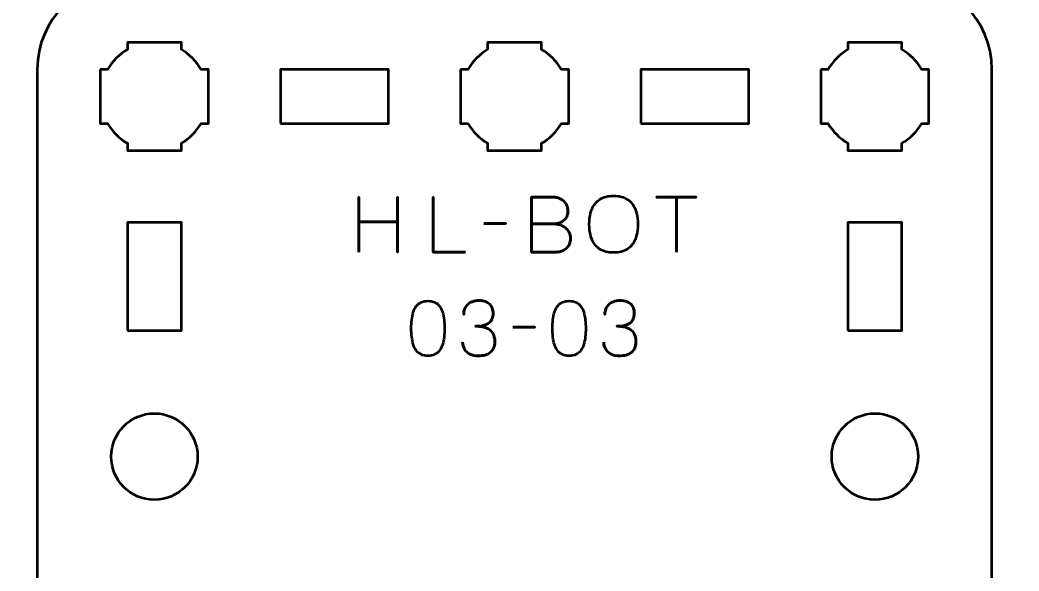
# Model space of a CAD drawing. Header units: centimetres. Extents: x -21 to 0, y -29.7 to 0.
# Drawn here: x -16.95 to -11.4, y -26.29 to -23.23 of the extents above; entities that cross this region are included whole.
import ezdxf

# ---------------------------------------------------------------- set-up
doc = ezdxf.new("R2010")
doc.units = ezdxf.units.CM
doc.header["$MEASUREMENT"] = 0
doc.layers.add('Layer 1', color=7, linetype='Continuous')

msp = doc.modelspace()

# ---------------------------------------------------------------- linework, layer by layer
at = {"layer": 'Layer 1', "lineweight": 53}
for points in [[(-16.35, -24.95), (-16.05, -24.95), (-16.05, -24.35), (-16.35, -24.35), (-16.35, -24.95)], [(-12.35, -24.95), (-12.05, -24.95), (-12.05, -24.35), (-12.35, -24.35), (-12.35, -24.95)]]:
    msp.add_lwpolyline(points, close=True, dxfattribs=at)
for centre in [(-16.2, -25.65), (-12.2, -25.65)]:
    msp.add_ellipse(centre, major_axis=(0, 0.24), ratio=1, dxfattribs=at)
at = {"layer": 'Layer 1', "color": 1, "lineweight": 53}
msp.add_open_spline([(-21.00003, -29.19995), (-21.00003, -29.19995), (-21.00003, -2.89992), (-21.00003, -2.89992), (-21.00003, -2.89992), (-21.00003, -2.81709), (-20.93286, -2.74992), (-20.85003, -2.74992), (-20.85003, -2.74992), (-20.7672, -2.74992), (-20.70003, -2.68275), (-20.70003, -2.59992), (-20.70003, -2.59992), (-20.70003, -2.51709), (-20.7672, -2.44992), (-20.85003, -2.44992), (-20.85003, -2.44992), (-20.93286, -2.44992), (-21.00003, -2.38275), (-21.00003, -2.29992), (-21.00003, -2.29992), (-21.00003, -2.21709), (-20.93286, -2.14992), (-20.85003, -2.14992), (-20.85003, -2.14992), (-20.7672, -2.14992), (-20.70003, -2.08275), (-20.70003, -1.99992), (-20.70003, -1.99992), (-20.70003, -1.91709), (-20.7672, -1.84992), (-20.85003, -1.84992), (-20.85003, -1.84992), (-20.93286, -1.84992), (-21.00003, -1.78275), (-21.00003, -1.69992), (-21.00003, -1.69992), (-21.00003, -1.61709), (-20.93286, -1.54992), (-20.85003, -1.54992), (-20.85003, -1.54992), (-20.7672, -1.54992), (-20.70003, -1.48275), (-20.70003, -1.39992), (-20.70003, -1.39992), (-20.70003, -1.31709), (-20.7672, -1.24992), (-20.85003, -1.24992), (-20.85003, -1.24992), (-20.93286, -1.24992), (-21.00003, -1.18275), (-21.00003, -1.09992), (-21.00003, -1.09992), (-21.00003, -1.09992), (-21.00003, -0.49992), (-21.00003, -0.49992), (-21.00003, -0.49992), (-21.00003, -0.22295), (-20.77694, 0.00004), (-20.49994, 0.00004), (-20.49994, 0.00004), (-20.49994, 0.00004), (-0.50008, 0.00004), (-0.50008, 0.00004), (-0.50008, 0.00004), (-0.22294, 0.00004), (0.00002, -0.22295), (0.00002, -0.49992), (0.00002, -0.49992), (0.00002, -0.49992), (0.00002, -29.19995), (0.00002, -29.19995), (0.00002, -29.19995), (0.00002, -29.47695), (-0.22294, -29.70004), (-0.50008, -29.70004), (-0.50008, -29.70004), (-0.50008, -29.70004), (-20.49994, -29.70004), (-20.49994, -29.70004), (-20.49994, -29.70004), (-20.77694, -29.70004), (-21.00003, -29.47695), (-21.00003, -29.19995)], degree=3, knots=[0, 0, 0, 0, 0.047619, 0.047619, 0.047619, 0.047619, 0.0952381, 0.0952381, 0.0952381, 0.0952381, 0.1428571, 0.1428571, 0.1428571, 0.1428571, 0.1904762, 0.1904762, 0.1904762, 0.1904762, 0.2380952, 0.2380952, 0.2380952, 0.2380952, 0.2857143, 0.2857143, 0.2857143, 0.2857143, 0.3333333, 0.3333333, 0.3333333, 0.3333333, 0.3809524, 0.3809524, 0.3809524, 0.3809524, 0.4285714, 0.4285714, 0.4285714, 0.4285714, 0.4761905, 0.4761905, 0.4761905, 0.4761905, 0.5238095, 0.5238095, 0.5238095, 0.5238095, 0.5714286, 0.5714286, 0.5714286, 0.5714286, 0.6190476, 0.6190476, 0.6190476, 0.6190476, 0.6666667, 0.6666667, 0.6666667, 0.6666667, 0.7142857, 0.7142857, 0.7142857, 0.7142857, 0.7619048, 0.7619048, 0.7619048, 0.7619048, 0.8095238, 0.8095238, 0.8095238, 0.8095238, 0.8571429, 0.8571429, 0.8571429, 0.8571429, 0.9047619, 0.9047619, 0.9047619, 0.9047619, 0.952381, 0.952381, 0.952381, 0.952381, 1, 1, 1, 1], dxfattribs=at)
at = {"layer": 'Layer 1', "color": 3, "lineweight": 53}
msp.add_open_spline([(-16.85, -27.8), (-16.85, -27.8), (-16.85, -23.5), (-16.85, -23.5), (-16.85, -23.5), (-16.85, -23.22391), (-16.62609, -23), (-16.35, -23), (-16.35, -23), (-16.35, -23), (-12.05, -23), (-12.05, -23), (-12.05, -23), (-11.77391, -23), (-11.55, -23.22391), (-11.55, -23.5), (-11.55, -23.5), (-11.55, -23.5), (-11.55, -27.8), (-11.55, -27.8), (-11.55, -27.8), (-11.55, -28.07609), (-11.77391, -28.3), (-12.05, -28.3), (-12.05, -28.3), (-12.05, -28.3), (-16.35, -28.3), (-16.35, -28.3), (-16.35, -28.3), (-16.62609, -28.3), (-16.85, -28.07609), (-16.85, -27.8)], degree=3, knots=[0, 0, 0, 0, 0.125, 0.125, 0.125, 0.125, 0.25, 0.25, 0.25, 0.25, 0.375, 0.375, 0.375, 0.375, 0.5, 0.5, 0.5, 0.5, 0.625, 0.625, 0.625, 0.625, 0.75, 0.75, 0.75, 0.75, 0.875, 0.875, 0.875, 0.875, 1, 1, 1, 1], dxfattribs=at)
at = {"layer": 'Layer 1', "lineweight": 53}
for points, knots in [([(-16.5, -23.5), (-16.5, -23.5), (-16.45985, -23.5), (-16.45985, -23.5), (-16.45985, -23.5), (-16.4335, -23.45447), (-16.39553, -23.4165), (-16.35, -23.39015), (-16.35, -23.39015), (-16.35, -23.39015), (-16.35, -23.35), (-16.35, -23.35), (-16.35, -23.35), (-16.35, -23.35), (-16.2, -23.35), (-16.2, -23.35), (-16.2, -23.35), (-16.2, -23.35), (-16.05, -23.35), (-16.05, -23.35), (-16.05, -23.35), (-16.05, -23.35), (-16.05, -23.39015), (-16.05, -23.39015), (-16.05, -23.39015), (-16.00447, -23.4165), (-15.9665, -23.45447), (-15.94015, -23.5), (-15.94015, -23.5), (-15.94015, -23.5), (-15.9, -23.5), (-15.9, -23.5), (-15.9, -23.5), (-15.9, -23.5), (-15.9, -23.65), (-15.9, -23.65), (-15.9, -23.65), (-15.9, -23.65), (-15.9, -23.8), (-15.9, -23.8), (-15.9, -23.8), (-15.9, -23.8), (-15.94015, -23.8), (-15.94015, -23.8), (-15.94015, -23.8), (-15.9665, -23.84553), (-16.00447, -23.8835), (-16.05, -23.90985), (-16.05, -23.90985), (-16.05, -23.90985), (-16.05, -23.95), (-16.05, -23.95), (-16.05, -23.95), (-16.05, -23.95), (-16.2, -23.95), (-16.2, -23.95), (-16.2, -23.95), (-16.2, -23.95), (-16.35, -23.95), (-16.35, -23.95), (-16.35, -23.95), (-16.35, -23.95), (-16.35, -23.90985), (-16.35, -23.90985), (-16.35, -23.90985), (-16.39553, -23.8835), (-16.4335, -23.84553), (-16.45985, -23.8), (-16.45985, -23.8), (-16.45985, -23.8), (-16.5, -23.8), (-16.5, -23.8), (-16.5, -23.8), (-16.5, -23.8), (-16.5, -23.65), (-16.5, -23.65), (-16.5, -23.65), (-16.5, -23.65), (-16.5, -23.5), (-16.5, -23.5)], [0, 0, 0, 0, 0.05, 0.05, 0.05, 0.05, 0.1, 0.1, 0.1, 0.1, 0.15, 0.15, 0.15, 0.15, 0.2, 0.2, 0.2, 0.2, 0.25, 0.25, 0.25, 0.25, 0.3, 0.3, 0.3, 0.3, 0.35, 0.35, 0.35, 0.35, 0.4, 0.4, 0.4, 0.4, 0.45, 0.45, 0.45, 0.45, 0.5, 0.5, 0.5, 0.5, 0.55, 0.55, 0.55, 0.55, 0.6, 0.6, 0.6, 0.6, 0.65, 0.65, 0.65, 0.65, 0.7, 0.7, 0.7, 0.7, 0.75, 0.75, 0.75, 0.75, 0.8, 0.8, 0.8, 0.8, 0.85, 0.85, 0.85, 0.85, 0.9, 0.9, 0.9, 0.9, 0.95, 0.95, 0.95, 0.95, 1, 1, 1, 1]), ([(-14.5, -23.5), (-14.5, -23.5), (-14.45985, -23.5), (-14.45985, -23.5), (-14.45985, -23.5), (-14.4335, -23.45447), (-14.39553, -23.4165), (-14.35, -23.39015), (-14.35, -23.39015), (-14.35, -23.39015), (-14.35, -23.35), (-14.35, -23.35), (-14.35, -23.35), (-14.35, -23.35), (-14.2, -23.35), (-14.2, -23.35), (-14.2, -23.35), (-14.2, -23.35), (-14.05, -23.35), (-14.05, -23.35), (-14.05, -23.35), (-14.05, -23.35), (-14.05, -23.39015), (-14.05, -23.39015), (-14.05, -23.39015), (-14.00447, -23.4165), (-13.9665, -23.45447), (-13.94015, -23.5), (-13.94015, -23.5), (-13.94015, -23.5), (-13.9, -23.5), (-13.9, -23.5), (-13.9, -23.5), (-13.9, -23.5), (-13.9, -23.65), (-13.9, -23.65), (-13.9, -23.65), (-13.9, -23.65), (-13.9, -23.8), (-13.9, -23.8), (-13.9, -23.8), (-13.9, -23.8), (-13.94015, -23.8), (-13.94015, -23.8), (-13.94015, -23.8), (-13.9665, -23.84553), (-14.00447, -23.8835), (-14.05, -23.90985), (-14.05, -23.90985), (-14.05, -23.90985), (-14.05, -23.95), (-14.05, -23.95), (-14.05, -23.95), (-14.05, -23.95), (-14.2, -23.95), (-14.2, -23.95), (-14.2, -23.95), (-14.2, -23.95), (-14.35, -23.95), (-14.35, -23.95), (-14.35, -23.95), (-14.35, -23.95), (-14.35, -23.90985), (-14.35, -23.90985), (-14.35, -23.90985), (-14.39553, -23.8835), (-14.4335, -23.84553), (-14.45985, -23.8), (-14.45985, -23.8), (-14.45985, -23.8), (-14.5, -23.8), (-14.5, -23.8), (-14.5, -23.8), (-14.5, -23.8), (-14.5, -23.65), (-14.5, -23.65), (-14.5, -23.65), (-14.5, -23.65), (-14.5, -23.5), (-14.5, -23.5)], [0, 0, 0, 0, 0.05, 0.05, 0.05, 0.05, 0.1, 0.1, 0.1, 0.1, 0.15, 0.15, 0.15, 0.15, 0.2, 0.2, 0.2, 0.2, 0.25, 0.25, 0.25, 0.25, 0.3, 0.3, 0.3, 0.3, 0.35, 0.35, 0.35, 0.35, 0.4, 0.4, 0.4, 0.4, 0.45, 0.45, 0.45, 0.45, 0.5, 0.5, 0.5, 0.5, 0.55, 0.55, 0.55, 0.55, 0.6, 0.6, 0.6, 0.6, 0.65, 0.65, 0.65, 0.65, 0.7, 0.7, 0.7, 0.7, 0.75, 0.75, 0.75, 0.75, 0.8, 0.8, 0.8, 0.8, 0.85, 0.85, 0.85, 0.85, 0.9, 0.9, 0.9, 0.9, 0.95, 0.95, 0.95, 0.95, 1, 1, 1, 1]), ([(-12.5, -23.5), (-12.5, -23.5), (-12.45985, -23.5), (-12.45985, -23.5), (-12.45985, -23.5), (-12.4335, -23.45447), (-12.39553, -23.4165), (-12.35, -23.39015), (-12.35, -23.39015), (-12.35, -23.39015), (-12.35, -23.35), (-12.35, -23.35), (-12.35, -23.35), (-12.35, -23.35), (-12.2, -23.35), (-12.2, -23.35), (-12.2, -23.35), (-12.2, -23.35), (-12.05, -23.35), (-12.05, -23.35), (-12.05, -23.35), (-12.05, -23.35), (-12.05, -23.39015), (-12.05, -23.39015), (-12.05, -23.39015), (-12.00447, -23.4165), (-11.9665, -23.45447), (-11.94015, -23.5), (-11.94015, -23.5), (-11.94015, -23.5), (-11.9, -23.5), (-11.9, -23.5), (-11.9, -23.5), (-11.9, -23.5), (-11.9, -23.65), (-11.9, -23.65), (-11.9, -23.65), (-11.9, -23.65), (-11.9, -23.8), (-11.9, -23.8), (-11.9, -23.8), (-11.9, -23.8), (-11.94015, -23.8), (-11.94015, -23.8), (-11.94015, -23.8), (-11.9665, -23.84553), (-12.00447, -23.8835), (-12.05, -23.90985), (-12.05, -23.90985), (-12.05, -23.90985), (-12.05, -23.95), (-12.05, -23.95), (-12.05, -23.95), (-12.05, -23.95), (-12.2, -23.95), (-12.2, -23.95), (-12.2, -23.95), (-12.2, -23.95), (-12.35, -23.95), (-12.35, -23.95), (-12.35, -23.95), (-12.35, -23.95), (-12.35, -23.90985), (-12.35, -23.90985), (-12.35, -23.90985), (-12.39553, -23.8835), (-12.4335, -23.84553), (-12.45985, -23.8), (-12.45985, -23.8), (-12.45985, -23.8), (-12.5, -23.8), (-12.5, -23.8), (-12.5, -23.8), (-12.5, -23.8), (-12.5, -23.65), (-12.5, -23.65), (-12.5, -23.65), (-12.5, -23.65), (-12.5, -23.5), (-12.5, -23.5)], [0, 0, 0, 0, 0.05, 0.05, 0.05, 0.05, 0.1, 0.1, 0.1, 0.1, 0.15, 0.15, 0.15, 0.15, 0.2, 0.2, 0.2, 0.2, 0.25, 0.25, 0.25, 0.25, 0.3, 0.3, 0.3, 0.3, 0.35, 0.35, 0.35, 0.35, 0.4, 0.4, 0.4, 0.4, 0.45, 0.45, 0.45, 0.45, 0.5, 0.5, 0.5, 0.5, 0.55, 0.55, 0.55, 0.55, 0.6, 0.6, 0.6, 0.6, 0.65, 0.65, 0.65, 0.65, 0.7, 0.7, 0.7, 0.7, 0.75, 0.75, 0.75, 0.75, 0.8, 0.8, 0.8, 0.8, 0.85, 0.85, 0.85, 0.85, 0.9, 0.9, 0.9, 0.9, 0.95, 0.95, 0.95, 0.95, 1, 1, 1, 1]), ([(-15.5, -23.8), (-15.5, -23.8), (-15.5, -23.5), (-15.5, -23.5), (-15.5, -23.5), (-15.5, -23.5), (-14.9, -23.5), (-14.9, -23.5), (-14.9, -23.5), (-14.9, -23.5), (-14.9, -23.8), (-14.9, -23.8), (-14.9, -23.8), (-14.9, -23.8), (-15.5, -23.8), (-15.5, -23.8)], [0, 0, 0, 0, 0.25, 0.25, 0.25, 0.25, 0.5, 0.5, 0.5, 0.5, 0.75, 0.75, 0.75, 0.75, 1, 1, 1, 1]), ([(-13.5, -23.8), (-13.5, -23.8), (-13.5, -23.5), (-13.5, -23.5), (-13.5, -23.5), (-13.5, -23.5), (-12.9, -23.5), (-12.9, -23.5), (-12.9, -23.5), (-12.9, -23.5), (-12.9, -23.8), (-12.9, -23.8), (-12.9, -23.8), (-12.9, -23.8), (-13.5, -23.8), (-13.5, -23.8)], [0, 0, 0, 0, 0.25, 0.25, 0.25, 0.25, 0.5, 0.5, 0.5, 0.5, 0.75, 0.75, 0.75, 0.75, 1, 1, 1, 1])]:
    msp.add_open_spline(points, degree=3, knots=knots, dxfattribs=at)
at = {"layer": 'Layer 1', "color": 5, "lineweight": 53}
for points, knots in [([(-15.06507, -24.51494), (-15.06507, -24.51494), (-15.06507, -24.34603), (-15.06507, -24.34603), (-15.06507, -24.34603), (-15.06507, -24.34603), (-14.8496, -24.34603), (-14.8496, -24.34603), (-14.8496, -24.34603), (-14.8496, -24.34603), (-14.8496, -24.51494), (-14.8496, -24.51494), (-14.8496, -24.51494), (-14.8496, -24.51494), (-14.8496, -24.21014), (-14.8496, -24.21014), (-14.8496, -24.21014), (-14.8496, -24.21014), (-14.8496, -24.34603), (-14.8496, -24.34603), (-14.8496, -24.34603), (-14.8496, -24.34603), (-15.06507, -24.34603), (-15.06507, -24.34603), (-15.06507, -24.34603), (-15.06507, -24.34603), (-15.06507, -24.21014), (-15.06507, -24.21014), (-15.06507, -24.21014), (-15.06507, -24.21014), (-15.06507, -24.51494), (-15.06507, -24.51494)], [0, 0, 0, 0, 0.125, 0.125, 0.125, 0.125, 0.25, 0.25, 0.25, 0.25, 0.375, 0.375, 0.375, 0.375, 0.5, 0.5, 0.5, 0.5, 0.625, 0.625, 0.625, 0.625, 0.75, 0.75, 0.75, 0.75, 0.875, 0.875, 0.875, 0.875, 1, 1, 1, 1]), ([(-14.47368, -24.51494), (-14.47368, -24.51494), (-14.6519, -24.51494), (-14.6519, -24.51494), (-14.6519, -24.51494), (-14.6519, -24.51494), (-14.6519, -24.20972), (-14.6519, -24.20972), (-14.6519, -24.20972), (-14.6519, -24.20972), (-14.6519, -24.51494), (-14.6519, -24.51494), (-14.6519, -24.51494), (-14.6519, -24.51494), (-14.47368, -24.51494), (-14.47368, -24.51494)], [0, 0, 0, 0, 0.25, 0.25, 0.25, 0.25, 0.5, 0.5, 0.5, 0.5, 0.75, 0.75, 0.75, 0.75, 1, 1, 1, 1]), ([(-14.10581, -24.35788), (-14.10581, -24.35788), (-13.98855, -24.35788), (-13.98855, -24.35788), (-13.98855, -24.35788), (-13.97331, -24.35781), (-13.96033, -24.3557), (-13.94939, -24.35153), (-13.94939, -24.35153), (-13.93852, -24.34744), (-13.92971, -24.34187), (-13.92286, -24.33488), (-13.92286, -24.33488), (-13.91602, -24.3279), (-13.91108, -24.32), (-13.90797, -24.31125), (-13.90797, -24.31125), (-13.90494, -24.30257), (-13.90353, -24.29354), (-13.90388, -24.28423), (-13.90388, -24.28423), (-13.90431, -24.27491), (-13.90628, -24.26588), (-13.90981, -24.25706), (-13.90981, -24.25706), (-13.91327, -24.24824), (-13.91849, -24.24027), (-13.92533, -24.23314), (-13.92533, -24.23314), (-13.93217, -24.22602), (-13.94071, -24.22037), (-13.95108, -24.21621), (-13.95108, -24.21621), (-13.96146, -24.21198), (-13.97366, -24.20979), (-13.9877, -24.20972), (-13.9877, -24.20972), (-13.9877, -24.20972), (-14.10581, -24.20972), (-14.10581, -24.20972), (-14.10581, -24.20972), (-14.10581, -24.20972), (-14.10581, -24.51494), (-14.10581, -24.51494), (-14.10581, -24.51494), (-14.10581, -24.51494), (-13.97585, -24.51494), (-13.97585, -24.51494), (-13.97585, -24.51494), (-13.96371, -24.51494), (-13.95242, -24.51318), (-13.94198, -24.50972), (-13.94198, -24.50972), (-13.93154, -24.50619), (-13.92244, -24.50118), (-13.91454, -24.49448), (-13.91454, -24.49448), (-13.9067, -24.48785), (-13.90057, -24.4798), (-13.89619, -24.47028), (-13.89619, -24.47028), (-13.89182, -24.46075), (-13.88956, -24.44996), (-13.88949, -24.43789), (-13.88949, -24.43789), (-13.88977, -24.42576), (-13.89231, -24.41482), (-13.89718, -24.40502), (-13.89718, -24.40502), (-13.90205, -24.39521), (-13.90882, -24.38681), (-13.91757, -24.37976), (-13.91757, -24.37976), (-13.92632, -24.37277), (-13.93676, -24.36734), (-13.94876, -24.3636), (-13.94876, -24.3636), (-13.96075, -24.35986), (-13.97401, -24.35796), (-13.98855, -24.35788), (-13.98855, -24.35788), (-13.97401, -24.35796), (-13.96075, -24.35986), (-13.94876, -24.3636), (-13.94876, -24.3636), (-13.93676, -24.36734), (-13.92632, -24.37277), (-13.91757, -24.37976), (-13.91757, -24.37976), (-13.90882, -24.38681), (-13.90205, -24.39521), (-13.89718, -24.40502), (-13.89718, -24.40502), (-13.89231, -24.41482), (-13.88977, -24.42576), (-13.88949, -24.43789), (-13.88949, -24.43789), (-13.88956, -24.44996), (-13.89182, -24.46075), (-13.89619, -24.47028), (-13.89619, -24.47028), (-13.90057, -24.4798), (-13.9067, -24.48785), (-13.91454, -24.49448), (-13.91454, -24.49448), (-13.92244, -24.50118), (-13.93154, -24.50619), (-13.94198, -24.50972), (-13.94198, -24.50972), (-13.95242, -24.51318), (-13.96371, -24.51494), (-13.97585, -24.51494), (-13.97585, -24.51494), (-13.97585, -24.51494), (-14.10581, -24.51494), (-14.10581, -24.51494), (-14.10581, -24.51494), (-14.10581, -24.51494), (-14.10581, -24.20972), (-14.10581, -24.20972), (-14.10581, -24.20972), (-14.10581, -24.20972), (-13.9877, -24.20972), (-13.9877, -24.20972), (-13.9877, -24.20972), (-13.97366, -24.20979), (-13.96146, -24.21198), (-13.95108, -24.21621), (-13.95108, -24.21621), (-13.94071, -24.22037), (-13.93217, -24.22602), (-13.92533, -24.23314), (-13.92533, -24.23314), (-13.91849, -24.24027), (-13.91327, -24.24824), (-13.90981, -24.25706), (-13.90981, -24.25706), (-13.90628, -24.26588), (-13.90431, -24.27491), (-13.90388, -24.28423), (-13.90388, -24.28423), (-13.90353, -24.29354), (-13.90494, -24.30257), (-13.90797, -24.31125), (-13.90797, -24.31125), (-13.91108, -24.32), (-13.91602, -24.3279), (-13.92286, -24.33488), (-13.92286, -24.33488), (-13.92971, -24.34187), (-13.93852, -24.34744), (-13.94939, -24.35153), (-13.94939, -24.35153), (-13.96033, -24.3557), (-13.97331, -24.35781), (-13.98855, -24.35788), (-13.98855, -24.35788), (-13.98855, -24.35788), (-14.10581, -24.35788), (-14.10581, -24.35788)], [0, 0, 0, 0, 0.025, 0.025, 0.025, 0.025, 0.05, 0.05, 0.05, 0.05, 0.075, 0.075, 0.075, 0.075, 0.1, 0.1, 0.1, 0.1, 0.125, 0.125, 0.125, 0.125, 0.15, 0.15, 0.15, 0.15, 0.175, 0.175, 0.175, 0.175, 0.2, 0.2, 0.2, 0.2, 0.225, 0.225, 0.225, 0.225, 0.25, 0.25, 0.25, 0.25, 0.275, 0.275, 0.275, 0.275, 0.3, 0.3, 0.3, 0.3, 0.325, 0.325, 0.325, 0.325, 0.35, 0.35, 0.35, 0.35, 0.375, 0.375, 0.375, 0.375, 0.4, 0.4, 0.4, 0.4, 0.425, 0.425, 0.425, 0.425, 0.45, 0.45, 0.45, 0.45, 0.475, 0.475, 0.475, 0.475, 0.5, 0.5, 0.5, 0.5, 0.525, 0.525, 0.525, 0.525, 0.55, 0.55, 0.55, 0.55, 0.575, 0.575, 0.575, 0.575, 0.6, 0.6, 0.6, 0.6, 0.625, 0.625, 0.625, 0.625, 0.65, 0.65, 0.65, 0.65, 0.675, 0.675, 0.675, 0.675, 0.7, 0.7, 0.7, 0.7, 0.725, 0.725, 0.725, 0.725, 0.75, 0.75, 0.75, 0.75, 0.775, 0.775, 0.775, 0.775, 0.8, 0.8, 0.8, 0.8, 0.825, 0.825, 0.825, 0.825, 0.85, 0.85, 0.85, 0.85, 0.875, 0.875, 0.875, 0.875, 0.9, 0.9, 0.9, 0.9, 0.925, 0.925, 0.925, 0.925, 0.95, 0.95, 0.95, 0.95, 0.975, 0.975, 0.975, 0.975, 1, 1, 1, 1]), ([(-13.65073, -24.51748), (-13.63584, -24.51755), (-13.62173, -24.51579), (-13.60826, -24.51233), (-13.60826, -24.51233), (-13.59485, -24.5088), (-13.58258, -24.5033), (-13.57136, -24.49568), (-13.57136, -24.49568), (-13.56014, -24.48813), (-13.5504, -24.47818), (-13.54215, -24.4659), (-13.54215, -24.4659), (-13.53389, -24.45363), (-13.52754, -24.43874), (-13.52303, -24.42124), (-13.52303, -24.42124), (-13.51844, -24.40375), (-13.51618, -24.38335), (-13.51611, -24.36), (-13.51611, -24.36), (-13.51618, -24.33665), (-13.51844, -24.31626), (-13.52303, -24.29869), (-13.52303, -24.29869), (-13.52754, -24.28112), (-13.53389, -24.26616), (-13.54215, -24.25382), (-13.54215, -24.25382), (-13.5504, -24.24147), (-13.56014, -24.23145), (-13.57136, -24.22376), (-13.57136, -24.22376), (-13.58258, -24.21607), (-13.59485, -24.2105), (-13.60826, -24.2069), (-13.60826, -24.2069), (-13.62173, -24.20337), (-13.63584, -24.20161), (-13.65073, -24.20168), (-13.65073, -24.20168), (-13.66562, -24.20161), (-13.67973, -24.20337), (-13.69321, -24.2069), (-13.69321, -24.2069), (-13.70661, -24.2105), (-13.71889, -24.21607), (-13.73011, -24.22376), (-13.73011, -24.22376), (-13.74132, -24.23145), (-13.75106, -24.24147), (-13.75932, -24.25382), (-13.75932, -24.25382), (-13.76757, -24.26616), (-13.77392, -24.28112), (-13.77844, -24.29869), (-13.77844, -24.29869), (-13.78302, -24.31626), (-13.78528, -24.33665), (-13.78535, -24.36), (-13.78535, -24.36), (-13.78528, -24.38335), (-13.78302, -24.40375), (-13.77844, -24.42124), (-13.77844, -24.42124), (-13.77392, -24.43874), (-13.76757, -24.45363), (-13.75932, -24.4659), (-13.75932, -24.4659), (-13.75106, -24.47818), (-13.74132, -24.48813), (-13.73011, -24.49568), (-13.73011, -24.49568), (-13.71889, -24.5033), (-13.70661, -24.5088), (-13.69321, -24.51233), (-13.69321, -24.51233), (-13.67973, -24.51579), (-13.66562, -24.51755), (-13.65073, -24.51748)], [0, 0, 0, 0, 0.05, 0.05, 0.05, 0.05, 0.1, 0.1, 0.1, 0.1, 0.15, 0.15, 0.15, 0.15, 0.2, 0.2, 0.2, 0.2, 0.25, 0.25, 0.25, 0.25, 0.3, 0.3, 0.3, 0.3, 0.35, 0.35, 0.35, 0.35, 0.4, 0.4, 0.4, 0.4, 0.45, 0.45, 0.45, 0.45, 0.5, 0.5, 0.5, 0.5, 0.55, 0.55, 0.55, 0.55, 0.6, 0.6, 0.6, 0.6, 0.65, 0.65, 0.65, 0.65, 0.7, 0.7, 0.7, 0.7, 0.75, 0.75, 0.75, 0.75, 0.8, 0.8, 0.8, 0.8, 0.85, 0.85, 0.85, 0.85, 0.9, 0.9, 0.9, 0.9, 0.95, 0.95, 0.95, 0.95, 1, 1, 1, 1]), ([(-13.65073, -24.51748), (-13.63584, -24.51755), (-13.62173, -24.51579), (-13.60826, -24.51233), (-13.60826, -24.51233), (-13.59485, -24.5088), (-13.58258, -24.5033), (-13.57136, -24.49568), (-13.57136, -24.49568), (-13.56014, -24.48813), (-13.5504, -24.47818), (-13.54215, -24.4659), (-13.54215, -24.4659), (-13.53389, -24.45363), (-13.52754, -24.43874), (-13.52303, -24.42124), (-13.52303, -24.42124), (-13.51844, -24.40375), (-13.51618, -24.38335), (-13.51611, -24.36), (-13.51611, -24.36), (-13.51618, -24.33665), (-13.51844, -24.31626), (-13.52303, -24.29869), (-13.52303, -24.29869), (-13.52754, -24.28112), (-13.53389, -24.26616), (-13.54215, -24.25382), (-13.54215, -24.25382), (-13.5504, -24.24147), (-13.56014, -24.23145), (-13.57136, -24.22376), (-13.57136, -24.22376), (-13.58258, -24.21607), (-13.59485, -24.2105), (-13.60826, -24.2069), (-13.60826, -24.2069), (-13.62173, -24.20337), (-13.63584, -24.20161), (-13.65073, -24.20168), (-13.65073, -24.20168), (-13.66562, -24.20161), (-13.67973, -24.20337), (-13.69321, -24.2069), (-13.69321, -24.2069), (-13.70661, -24.2105), (-13.71889, -24.21607), (-13.73011, -24.22376), (-13.73011, -24.22376), (-13.74132, -24.23145), (-13.75106, -24.24147), (-13.75932, -24.25382), (-13.75932, -24.25382), (-13.76757, -24.26616), (-13.77392, -24.28112), (-13.77844, -24.29869), (-13.77844, -24.29869), (-13.78302, -24.31626), (-13.78528, -24.33665), (-13.78535, -24.36), (-13.78535, -24.36), (-13.78528, -24.38335), (-13.78302, -24.40375), (-13.77844, -24.42124), (-13.77844, -24.42124), (-13.77392, -24.43874), (-13.76757, -24.45363), (-13.75932, -24.4659), (-13.75932, -24.4659), (-13.75106, -24.47818), (-13.74132, -24.48813), (-13.73011, -24.49568), (-13.73011, -24.49568), (-13.71889, -24.5033), (-13.70661, -24.5088), (-13.69321, -24.51233), (-13.69321, -24.51233), (-13.67973, -24.51579), (-13.66562, -24.51755), (-13.65073, -24.51748)], [0, 0, 0, 0, 0.05, 0.05, 0.05, 0.05, 0.1, 0.1, 0.1, 0.1, 0.15, 0.15, 0.15, 0.15, 0.2, 0.2, 0.2, 0.2, 0.25, 0.25, 0.25, 0.25, 0.3, 0.3, 0.3, 0.3, 0.35, 0.35, 0.35, 0.35, 0.4, 0.4, 0.4, 0.4, 0.45, 0.45, 0.45, 0.45, 0.5, 0.5, 0.5, 0.5, 0.55, 0.55, 0.55, 0.55, 0.6, 0.6, 0.6, 0.6, 0.65, 0.65, 0.65, 0.65, 0.7, 0.7, 0.7, 0.7, 0.75, 0.75, 0.75, 0.75, 0.8, 0.8, 0.8, 0.8, 0.85, 0.85, 0.85, 0.85, 0.9, 0.9, 0.9, 0.9, 0.95, 0.95, 0.95, 0.95, 1, 1, 1, 1]), ([(-13.30191, -24.51494), (-13.30191, -24.51494), (-13.30191, -24.20972), (-13.30191, -24.20972), (-13.30191, -24.20972), (-13.30191, -24.20972), (-13.41155, -24.20972), (-13.41155, -24.20972), (-13.41155, -24.20972), (-13.41155, -24.20972), (-13.19142, -24.20972), (-13.19142, -24.20972), (-13.19142, -24.20972), (-13.19142, -24.20972), (-13.30191, -24.20972), (-13.30191, -24.20972), (-13.30191, -24.20972), (-13.30191, -24.20972), (-13.30191, -24.51494), (-13.30191, -24.51494)], [0, 0, 0, 0, 0.2, 0.2, 0.2, 0.2, 0.4, 0.4, 0.4, 0.4, 0.6, 0.6, 0.6, 0.6, 0.8, 0.8, 0.8, 0.8, 1, 1, 1, 1]), ([(-14.37166, -24.35534), (-14.37166, -24.35534), (-14.24847, -24.35534), (-14.24847, -24.35534), (-14.24847, -24.35534), (-14.24847, -24.35534), (-14.37166, -24.35534), (-14.37166, -24.35534)], [0, 0, 0, 0, 0.5, 0.5, 0.5, 0.5, 1, 1, 1, 1]), ([(-14.68132, -25.09025), (-14.66651, -25.09018), (-14.65374, -25.08757), (-14.64308, -25.08249), (-14.64308, -25.08249), (-14.6325, -25.07741), (-14.62368, -25.07014), (-14.61663, -25.0609), (-14.61663, -25.0609), (-14.60964, -25.05159), (-14.60414, -25.04058), (-14.60005, -25.02788), (-14.60005, -25.02788), (-14.59602, -25.01518), (-14.59313, -25.00128), (-14.59151, -24.98604), (-14.59151, -24.98604), (-14.58981, -24.9708), (-14.58897, -24.95478), (-14.58904, -24.93785), (-14.58904, -24.93785), (-14.58897, -24.92099), (-14.58981, -24.90497), (-14.59151, -24.8898), (-14.59151, -24.8898), (-14.59313, -24.87463), (-14.59602, -24.86066), (-14.60005, -24.84796), (-14.60005, -24.84796), (-14.60414, -24.83533), (-14.60964, -24.82433), (-14.61663, -24.81494), (-14.61663, -24.81494), (-14.62368, -24.80563), (-14.6325, -24.79836), (-14.64308, -24.79328), (-14.64308, -24.79328), (-14.65374, -24.78813), (-14.66651, -24.78552), (-14.68132, -24.78545), (-14.68132, -24.78545), (-14.69614, -24.78552), (-14.70891, -24.78813), (-14.71957, -24.79328), (-14.71957, -24.79328), (-14.73015, -24.79836), (-14.73897, -24.80563), (-14.74602, -24.81494), (-14.74602, -24.81494), (-14.75301, -24.82433), (-14.75851, -24.83533), (-14.7626, -24.84796), (-14.7626, -24.84796), (-14.76663, -24.86066), (-14.76952, -24.87463), (-14.77114, -24.8898), (-14.77114, -24.8898), (-14.77283, -24.90497), (-14.77368, -24.92099), (-14.77361, -24.93785), (-14.77361, -24.93785), (-14.77368, -24.95478), (-14.77283, -24.9708), (-14.77114, -24.98604), (-14.77114, -24.98604), (-14.76952, -25.00128), (-14.76663, -25.01518), (-14.7626, -25.02788), (-14.7626, -25.02788), (-14.75851, -25.04058), (-14.75301, -25.05159), (-14.74602, -25.0609), (-14.74602, -25.0609), (-14.73897, -25.07014), (-14.73015, -25.07741), (-14.71957, -25.08249), (-14.71957, -25.08249), (-14.70891, -25.08757), (-14.69614, -25.09018), (-14.68132, -25.09025)], [0, 0, 0, 0, 0.05, 0.05, 0.05, 0.05, 0.1, 0.1, 0.1, 0.1, 0.15, 0.15, 0.15, 0.15, 0.2, 0.2, 0.2, 0.2, 0.25, 0.25, 0.25, 0.25, 0.3, 0.3, 0.3, 0.3, 0.35, 0.35, 0.35, 0.35, 0.4, 0.4, 0.4, 0.4, 0.45, 0.45, 0.45, 0.45, 0.5, 0.5, 0.5, 0.5, 0.55, 0.55, 0.55, 0.55, 0.6, 0.6, 0.6, 0.6, 0.65, 0.65, 0.65, 0.65, 0.7, 0.7, 0.7, 0.7, 0.75, 0.75, 0.75, 0.75, 0.8, 0.8, 0.8, 0.8, 0.85, 0.85, 0.85, 0.85, 0.9, 0.9, 0.9, 0.9, 0.95, 0.95, 0.95, 0.95, 1, 1, 1, 1]), ([(-14.68132, -25.09025), (-14.66651, -25.09018), (-14.65374, -25.08757), (-14.64308, -25.08249), (-14.64308, -25.08249), (-14.6325, -25.07741), (-14.62368, -25.07014), (-14.61663, -25.0609), (-14.61663, -25.0609), (-14.60964, -25.05159), (-14.60414, -25.04058), (-14.60005, -25.02788), (-14.60005, -25.02788), (-14.59602, -25.01518), (-14.59313, -25.00128), (-14.59151, -24.98604), (-14.59151, -24.98604), (-14.58981, -24.9708), (-14.58897, -24.95478), (-14.58904, -24.93785), (-14.58904, -24.93785), (-14.58897, -24.92099), (-14.58981, -24.90497), (-14.59151, -24.8898), (-14.59151, -24.8898), (-14.59313, -24.87463), (-14.59602, -24.86066), (-14.60005, -24.84796), (-14.60005, -24.84796), (-14.60414, -24.83533), (-14.60964, -24.82433), (-14.61663, -24.81494), (-14.61663, -24.81494), (-14.62368, -24.80563), (-14.6325, -24.79836), (-14.64308, -24.79328), (-14.64308, -24.79328), (-14.65374, -24.78813), (-14.66651, -24.78552), (-14.68132, -24.78545), (-14.68132, -24.78545), (-14.69614, -24.78552), (-14.70891, -24.78813), (-14.71957, -24.79328), (-14.71957, -24.79328), (-14.73015, -24.79836), (-14.73897, -24.80563), (-14.74602, -24.81494), (-14.74602, -24.81494), (-14.75301, -24.82433), (-14.75851, -24.83533), (-14.7626, -24.84796), (-14.7626, -24.84796), (-14.76663, -24.86066), (-14.76952, -24.87463), (-14.77114, -24.8898), (-14.77114, -24.8898), (-14.77283, -24.90497), (-14.77368, -24.92099), (-14.77361, -24.93785), (-14.77361, -24.93785), (-14.77368, -24.95478), (-14.77283, -24.9708), (-14.77114, -24.98604), (-14.77114, -24.98604), (-14.76952, -25.00128), (-14.76663, -25.01518), (-14.7626, -25.02788), (-14.7626, -25.02788), (-14.75851, -25.04058), (-14.75301, -25.05159), (-14.74602, -25.0609), (-14.74602, -25.0609), (-14.73897, -25.07014), (-14.73015, -25.07741), (-14.71957, -25.08249), (-14.71957, -25.08249), (-14.70891, -25.08757), (-14.69614, -25.09018), (-14.68132, -25.09025)], [0, 0, 0, 0, 0.05, 0.05, 0.05, 0.05, 0.1, 0.1, 0.1, 0.1, 0.15, 0.15, 0.15, 0.15, 0.2, 0.2, 0.2, 0.2, 0.25, 0.25, 0.25, 0.25, 0.3, 0.3, 0.3, 0.3, 0.35, 0.35, 0.35, 0.35, 0.4, 0.4, 0.4, 0.4, 0.45, 0.45, 0.45, 0.45, 0.5, 0.5, 0.5, 0.5, 0.55, 0.55, 0.55, 0.55, 0.6, 0.6, 0.6, 0.6, 0.65, 0.65, 0.65, 0.65, 0.7, 0.7, 0.7, 0.7, 0.75, 0.75, 0.75, 0.75, 0.8, 0.8, 0.8, 0.8, 0.85, 0.85, 0.85, 0.85, 0.9, 0.9, 0.9, 0.9, 0.95, 0.95, 0.95, 0.95, 1, 1, 1, 1]), ([(-14.48871, -25.01363), (-14.48864, -25.02887), (-14.48511, -25.04213), (-14.47813, -25.05363), (-14.47813, -25.05363), (-14.47114, -25.06506), (-14.46119, -25.07402), (-14.44821, -25.08044), (-14.44821, -25.08044), (-14.43523, -25.08686), (-14.41964, -25.09011), (-14.4015, -25.09025), (-14.4015, -25.09025), (-14.38789, -25.09025), (-14.37554, -25.08884), (-14.36432, -25.08588), (-14.36432, -25.08588), (-14.35317, -25.08291), (-14.34358, -25.07833), (-14.33546, -25.07205), (-14.33546, -25.07205), (-14.32735, -25.06577), (-14.32114, -25.05765), (-14.3167, -25.04778), (-14.3167, -25.04778), (-14.31232, -25.03783), (-14.31014, -25.0259), (-14.31007, -25.01193), (-14.31007, -25.01193), (-14.30999, -24.99331), (-14.3138, -24.97757), (-14.32135, -24.9648), (-14.32135, -24.9648), (-14.3289, -24.95203), (-14.34062, -24.94244), (-14.35635, -24.93588), (-14.35635, -24.93588), (-14.37208, -24.92931), (-14.39226, -24.926), (-14.41674, -24.926), (-14.41674, -24.926), (-14.39847, -24.92607), (-14.38316, -24.92438), (-14.37067, -24.92092), (-14.37067, -24.92092), (-14.35825, -24.91746), (-14.34831, -24.91259), (-14.34083, -24.90624), (-14.34083, -24.90624), (-14.33335, -24.89996), (-14.32792, -24.89248), (-14.32467, -24.88388), (-14.32467, -24.88388), (-14.32135, -24.87534), (-14.31973, -24.86596), (-14.3198, -24.85573), (-14.3198, -24.85573), (-14.31973, -24.84549), (-14.32114, -24.83604), (-14.32396, -24.82729), (-14.32396, -24.82729), (-14.32672, -24.81854), (-14.33123, -24.81085), (-14.33737, -24.80429), (-14.33737, -24.80429), (-14.34351, -24.79773), (-14.35162, -24.79258), (-14.36157, -24.78891), (-14.36157, -24.78891), (-14.37159, -24.78524), (-14.3838, -24.78341), (-14.39812, -24.78334), (-14.39812, -24.78334), (-14.41237, -24.78341), (-14.42486, -24.78552), (-14.43544, -24.78962), (-14.43544, -24.78962), (-14.4461, -24.79371), (-14.45484, -24.79928), (-14.4619, -24.80641), (-14.4619, -24.80641), (-14.46888, -24.81353), (-14.47411, -24.82165), (-14.47756, -24.83082), (-14.47756, -24.83082), (-14.48109, -24.83999), (-14.48278, -24.84973), (-14.48278, -24.85996), (-14.48278, -24.85996), (-14.48278, -24.84973), (-14.48109, -24.83999), (-14.47756, -24.83082), (-14.47756, -24.83082), (-14.47411, -24.82165), (-14.46888, -24.81353), (-14.4619, -24.80641), (-14.4619, -24.80641), (-14.45484, -24.79928), (-14.4461, -24.79371), (-14.43544, -24.78962), (-14.43544, -24.78962), (-14.42486, -24.78552), (-14.41237, -24.78341), (-14.39812, -24.78334), (-14.39812, -24.78334), (-14.3838, -24.78341), (-14.37159, -24.78524), (-14.36157, -24.78891), (-14.36157, -24.78891), (-14.35162, -24.79258), (-14.34351, -24.79773), (-14.33737, -24.80429), (-14.33737, -24.80429), (-14.33123, -24.81085), (-14.32672, -24.81854), (-14.32396, -24.82729), (-14.32396, -24.82729), (-14.32114, -24.83604), (-14.31973, -24.84549), (-14.3198, -24.85573), (-14.3198, -24.85573), (-14.31973, -24.86596), (-14.32135, -24.87534), (-14.32467, -24.88388), (-14.32467, -24.88388), (-14.32792, -24.89248), (-14.33335, -24.89996), (-14.34083, -24.90624), (-14.34083, -24.90624), (-14.34831, -24.91259), (-14.35825, -24.91746), (-14.37067, -24.92092), (-14.37067, -24.92092), (-14.38316, -24.92438), (-14.39847, -24.92607), (-14.41674, -24.926), (-14.41674, -24.926), (-14.39226, -24.926), (-14.37208, -24.92931), (-14.35635, -24.93588), (-14.35635, -24.93588), (-14.34062, -24.94244), (-14.3289, -24.95203), (-14.32135, -24.9648), (-14.32135, -24.9648), (-14.3138, -24.97757), (-14.30999, -24.99331), (-14.31007, -25.01193), (-14.31007, -25.01193), (-14.31014, -25.0259), (-14.31232, -25.03783), (-14.3167, -25.04778), (-14.3167, -25.04778), (-14.32114, -25.05765), (-14.32735, -25.06577), (-14.33546, -25.07205), (-14.33546, -25.07205), (-14.34358, -25.07833), (-14.35317, -25.08291), (-14.36432, -25.08588), (-14.36432, -25.08588), (-14.37554, -25.08884), (-14.38789, -25.09025), (-14.4015, -25.09025), (-14.4015, -25.09025), (-14.41964, -25.09011), (-14.43523, -25.08686), (-14.44821, -25.08044), (-14.44821, -25.08044), (-14.46119, -25.07402), (-14.47114, -25.06506), (-14.47813, -25.05363), (-14.47813, -25.05363), (-14.48511, -25.04213), (-14.48864, -25.02887), (-14.48871, -25.01363)], [0, 0, 0, 0, 0.0227273, 0.0227273, 0.0227273, 0.0227273, 0.0454545, 0.0454545, 0.0454545, 0.0454545, 0.0681818, 0.0681818, 0.0681818, 0.0681818, 0.0909091, 0.0909091, 0.0909091, 0.0909091, 0.1136364, 0.1136364, 0.1136364, 0.1136364, 0.1363636, 0.1363636, 0.1363636, 0.1363636, 0.1590909, 0.1590909, 0.1590909, 0.1590909, 0.1818182, 0.1818182, 0.1818182, 0.1818182, 0.2045455, 0.2045455, 0.2045455, 0.2045455, 0.2272727, 0.2272727, 0.2272727, 0.2272727, 0.25, 0.25, 0.25, 0.25, 0.2727273, 0.2727273, 0.2727273, 0.2727273, 0.2954545, 0.2954545, 0.2954545, 0.2954545, 0.3181818, 0.3181818, 0.3181818, 0.3181818, 0.3409091, 0.3409091, 0.3409091, 0.3409091, 0.3636364, 0.3636364, 0.3636364, 0.3636364, 0.3863636, 0.3863636, 0.3863636, 0.3863636, 0.4090909, 0.4090909, 0.4090909, 0.4090909, 0.4318182, 0.4318182, 0.4318182, 0.4318182, 0.4545455, 0.4545455, 0.4545455, 0.4545455, 0.4772727, 0.4772727, 0.4772727, 0.4772727, 0.5, 0.5, 0.5, 0.5, 0.5227273, 0.5227273, 0.5227273, 0.5227273, 0.5454545, 0.5454545, 0.5454545, 0.5454545, 0.5681818, 0.5681818, 0.5681818, 0.5681818, 0.5909091, 0.5909091, 0.5909091, 0.5909091, 0.6136364, 0.6136364, 0.6136364, 0.6136364, 0.6363636, 0.6363636, 0.6363636, 0.6363636, 0.6590909, 0.6590909, 0.6590909, 0.6590909, 0.6818182, 0.6818182, 0.6818182, 0.6818182, 0.7045455, 0.7045455, 0.7045455, 0.7045455, 0.7272727, 0.7272727, 0.7272727, 0.7272727, 0.75, 0.75, 0.75, 0.75, 0.7727273, 0.7727273, 0.7727273, 0.7727273, 0.7954545, 0.7954545, 0.7954545, 0.7954545, 0.8181818, 0.8181818, 0.8181818, 0.8181818, 0.8409091, 0.8409091, 0.8409091, 0.8409091, 0.8636364, 0.8636364, 0.8636364, 0.8636364, 0.8863636, 0.8863636, 0.8863636, 0.8863636, 0.9090909, 0.9090909, 0.9090909, 0.9090909, 0.9318182, 0.9318182, 0.9318182, 0.9318182, 0.9545455, 0.9545455, 0.9545455, 0.9545455, 0.9772727, 0.9772727, 0.9772727, 0.9772727, 1, 1, 1, 1]), ([(-13.89774, -25.09025), (-13.88293, -25.09018), (-13.87016, -25.08757), (-13.8595, -25.08249), (-13.8595, -25.08249), (-13.84892, -25.07741), (-13.8401, -25.07014), (-13.83305, -25.0609), (-13.83305, -25.0609), (-13.82606, -25.05159), (-13.82056, -25.04058), (-13.81647, -25.02788), (-13.81647, -25.02788), (-13.81244, -25.01518), (-13.80955, -25.00128), (-13.80793, -24.98604), (-13.80793, -24.98604), (-13.80623, -24.9708), (-13.80539, -24.95478), (-13.80546, -24.93785), (-13.80546, -24.93785), (-13.80539, -24.92099), (-13.80623, -24.90497), (-13.80793, -24.8898), (-13.80793, -24.8898), (-13.80955, -24.87463), (-13.81244, -24.86066), (-13.81647, -24.84796), (-13.81647, -24.84796), (-13.82056, -24.83533), (-13.82606, -24.82433), (-13.83305, -24.81494), (-13.83305, -24.81494), (-13.8401, -24.80563), (-13.84892, -24.79836), (-13.8595, -24.79328), (-13.8595, -24.79328), (-13.87016, -24.78813), (-13.88293, -24.78552), (-13.89774, -24.78545), (-13.89774, -24.78545), (-13.91256, -24.78552), (-13.92533, -24.78813), (-13.93599, -24.79328), (-13.93599, -24.79328), (-13.94657, -24.79836), (-13.95539, -24.80563), (-13.96244, -24.81494), (-13.96244, -24.81494), (-13.96943, -24.82433), (-13.97493, -24.83533), (-13.97902, -24.84796), (-13.97902, -24.84796), (-13.98305, -24.86066), (-13.98594, -24.87463), (-13.98756, -24.8898), (-13.98756, -24.8898), (-13.98925, -24.90497), (-13.9901, -24.92099), (-13.99003, -24.93785), (-13.99003, -24.93785), (-13.9901, -24.95478), (-13.98925, -24.9708), (-13.98756, -24.98604), (-13.98756, -24.98604), (-13.98594, -25.00128), (-13.98305, -25.01518), (-13.97902, -25.02788), (-13.97902, -25.02788), (-13.97493, -25.04058), (-13.96943, -25.05159), (-13.96244, -25.0609), (-13.96244, -25.0609), (-13.95539, -25.07014), (-13.94657, -25.07741), (-13.93599, -25.08249), (-13.93599, -25.08249), (-13.92533, -25.08757), (-13.91256, -25.09018), (-13.89774, -25.09025)], [0, 0, 0, 0, 0.05, 0.05, 0.05, 0.05, 0.1, 0.1, 0.1, 0.1, 0.15, 0.15, 0.15, 0.15, 0.2, 0.2, 0.2, 0.2, 0.25, 0.25, 0.25, 0.25, 0.3, 0.3, 0.3, 0.3, 0.35, 0.35, 0.35, 0.35, 0.4, 0.4, 0.4, 0.4, 0.45, 0.45, 0.45, 0.45, 0.5, 0.5, 0.5, 0.5, 0.55, 0.55, 0.55, 0.55, 0.6, 0.6, 0.6, 0.6, 0.65, 0.65, 0.65, 0.65, 0.7, 0.7, 0.7, 0.7, 0.75, 0.75, 0.75, 0.75, 0.8, 0.8, 0.8, 0.8, 0.85, 0.85, 0.85, 0.85, 0.9, 0.9, 0.9, 0.9, 0.95, 0.95, 0.95, 0.95, 1, 1, 1, 1]), ([(-13.89774, -25.09025), (-13.88293, -25.09018), (-13.87016, -25.08757), (-13.8595, -25.08249), (-13.8595, -25.08249), (-13.84892, -25.07741), (-13.8401, -25.07014), (-13.83305, -25.0609), (-13.83305, -25.0609), (-13.82606, -25.05159), (-13.82056, -25.04058), (-13.81647, -25.02788), (-13.81647, -25.02788), (-13.81244, -25.01518), (-13.80955, -25.00128), (-13.80793, -24.98604), (-13.80793, -24.98604), (-13.80623, -24.9708), (-13.80539, -24.95478), (-13.80546, -24.93785), (-13.80546, -24.93785), (-13.80539, -24.92099), (-13.80623, -24.90497), (-13.80793, -24.8898), (-13.80793, -24.8898), (-13.80955, -24.87463), (-13.81244, -24.86066), (-13.81647, -24.84796), (-13.81647, -24.84796), (-13.82056, -24.83533), (-13.82606, -24.82433), (-13.83305, -24.81494), (-13.83305, -24.81494), (-13.8401, -24.80563), (-13.84892, -24.79836), (-13.8595, -24.79328), (-13.8595, -24.79328), (-13.87016, -24.78813), (-13.88293, -24.78552), (-13.89774, -24.78545), (-13.89774, -24.78545), (-13.91256, -24.78552), (-13.92533, -24.78813), (-13.93599, -24.79328), (-13.93599, -24.79328), (-13.94657, -24.79836), (-13.95539, -24.80563), (-13.96244, -24.81494), (-13.96244, -24.81494), (-13.96943, -24.82433), (-13.97493, -24.83533), (-13.97902, -24.84796), (-13.97902, -24.84796), (-13.98305, -24.86066), (-13.98594, -24.87463), (-13.98756, -24.8898), (-13.98756, -24.8898), (-13.98925, -24.90497), (-13.9901, -24.92099), (-13.99003, -24.93785), (-13.99003, -24.93785), (-13.9901, -24.95478), (-13.98925, -24.9708), (-13.98756, -24.98604), (-13.98756, -24.98604), (-13.98594, -25.00128), (-13.98305, -25.01518), (-13.97902, -25.02788), (-13.97902, -25.02788), (-13.97493, -25.04058), (-13.96943, -25.05159), (-13.96244, -25.0609), (-13.96244, -25.0609), (-13.95539, -25.07014), (-13.94657, -25.07741), (-13.93599, -25.08249), (-13.93599, -25.08249), (-13.92533, -25.08757), (-13.91256, -25.09018), (-13.89774, -25.09025)], [0, 0, 0, 0, 0.05, 0.05, 0.05, 0.05, 0.1, 0.1, 0.1, 0.1, 0.15, 0.15, 0.15, 0.15, 0.2, 0.2, 0.2, 0.2, 0.25, 0.25, 0.25, 0.25, 0.3, 0.3, 0.3, 0.3, 0.35, 0.35, 0.35, 0.35, 0.4, 0.4, 0.4, 0.4, 0.45, 0.45, 0.45, 0.45, 0.5, 0.5, 0.5, 0.5, 0.55, 0.55, 0.55, 0.55, 0.6, 0.6, 0.6, 0.6, 0.65, 0.65, 0.65, 0.65, 0.7, 0.7, 0.7, 0.7, 0.75, 0.75, 0.75, 0.75, 0.8, 0.8, 0.8, 0.8, 0.85, 0.85, 0.85, 0.85, 0.9, 0.9, 0.9, 0.9, 0.95, 0.95, 0.95, 0.95, 1, 1, 1, 1]), ([(-13.70513, -25.01363), (-13.70506, -25.02887), (-13.70153, -25.04213), (-13.69455, -25.05363), (-13.69455, -25.05363), (-13.68756, -25.06506), (-13.67761, -25.07402), (-13.66463, -25.08044), (-13.66463, -25.08044), (-13.65165, -25.08686), (-13.63606, -25.09011), (-13.61792, -25.09025), (-13.61792, -25.09025), (-13.60431, -25.09025), (-13.59196, -25.08884), (-13.58074, -25.08588), (-13.58074, -25.08588), (-13.56959, -25.08291), (-13.56, -25.07833), (-13.55188, -25.07205), (-13.55188, -25.07205), (-13.54377, -25.06577), (-13.53756, -25.05765), (-13.53312, -25.04778), (-13.53312, -25.04778), (-13.52874, -25.03783), (-13.52656, -25.0259), (-13.52649, -25.01193), (-13.52649, -25.01193), (-13.52641, -24.99331), (-13.53022, -24.97757), (-13.53777, -24.9648), (-13.53777, -24.9648), (-13.54532, -24.95203), (-13.55704, -24.94244), (-13.57277, -24.93588), (-13.57277, -24.93588), (-13.5885, -24.92931), (-13.60868, -24.926), (-13.63316, -24.926), (-13.63316, -24.926), (-13.61489, -24.92607), (-13.59958, -24.92438), (-13.58709, -24.92092), (-13.58709, -24.92092), (-13.57467, -24.91746), (-13.56473, -24.91259), (-13.55725, -24.90624), (-13.55725, -24.90624), (-13.54977, -24.89996), (-13.54434, -24.89248), (-13.54109, -24.88388), (-13.54109, -24.88388), (-13.53777, -24.87534), (-13.53615, -24.86596), (-13.53622, -24.85573), (-13.53622, -24.85573), (-13.53615, -24.84549), (-13.53756, -24.83604), (-13.54038, -24.82729), (-13.54038, -24.82729), (-13.54314, -24.81854), (-13.54765, -24.81085), (-13.55379, -24.80429), (-13.55379, -24.80429), (-13.55993, -24.79773), (-13.56804, -24.79258), (-13.57799, -24.78891), (-13.57799, -24.78891), (-13.58801, -24.78524), (-13.60022, -24.78341), (-13.61454, -24.78334), (-13.61454, -24.78334), (-13.62879, -24.78341), (-13.64128, -24.78552), (-13.65186, -24.78962), (-13.65186, -24.78962), (-13.66252, -24.79371), (-13.67126, -24.79928), (-13.67832, -24.80641), (-13.67832, -24.80641), (-13.6853, -24.81353), (-13.69053, -24.82165), (-13.69398, -24.83082), (-13.69398, -24.83082), (-13.69751, -24.83999), (-13.6992, -24.84973), (-13.6992, -24.85996), (-13.6992, -24.85996), (-13.6992, -24.84973), (-13.69751, -24.83999), (-13.69398, -24.83082), (-13.69398, -24.83082), (-13.69053, -24.82165), (-13.6853, -24.81353), (-13.67832, -24.80641), (-13.67832, -24.80641), (-13.67126, -24.79928), (-13.66252, -24.79371), (-13.65186, -24.78962), (-13.65186, -24.78962), (-13.64128, -24.78552), (-13.62879, -24.78341), (-13.61454, -24.78334), (-13.61454, -24.78334), (-13.60022, -24.78341), (-13.58801, -24.78524), (-13.57799, -24.78891), (-13.57799, -24.78891), (-13.56804, -24.79258), (-13.55993, -24.79773), (-13.55379, -24.80429), (-13.55379, -24.80429), (-13.54765, -24.81085), (-13.54314, -24.81854), (-13.54038, -24.82729), (-13.54038, -24.82729), (-13.53756, -24.83604), (-13.53615, -24.84549), (-13.53622, -24.85573), (-13.53622, -24.85573), (-13.53615, -24.86596), (-13.53777, -24.87534), (-13.54109, -24.88388), (-13.54109, -24.88388), (-13.54434, -24.89248), (-13.54977, -24.89996), (-13.55725, -24.90624), (-13.55725, -24.90624), (-13.56473, -24.91259), (-13.57467, -24.91746), (-13.58709, -24.92092), (-13.58709, -24.92092), (-13.59958, -24.92438), (-13.61489, -24.92607), (-13.63316, -24.926), (-13.63316, -24.926), (-13.60868, -24.926), (-13.5885, -24.92931), (-13.57277, -24.93588), (-13.57277, -24.93588), (-13.55704, -24.94244), (-13.54532, -24.95203), (-13.53777, -24.9648), (-13.53777, -24.9648), (-13.53022, -24.97757), (-13.52641, -24.99331), (-13.52649, -25.01193), (-13.52649, -25.01193), (-13.52656, -25.0259), (-13.52874, -25.03783), (-13.53312, -25.04778), (-13.53312, -25.04778), (-13.53756, -25.05765), (-13.54377, -25.06577), (-13.55188, -25.07205), (-13.55188, -25.07205), (-13.56, -25.07833), (-13.56959, -25.08291), (-13.58074, -25.08588), (-13.58074, -25.08588), (-13.59196, -25.08884), (-13.60431, -25.09025), (-13.61792, -25.09025), (-13.61792, -25.09025), (-13.63606, -25.09011), (-13.65165, -25.08686), (-13.66463, -25.08044), (-13.66463, -25.08044), (-13.67761, -25.07402), (-13.68756, -25.06506), (-13.69455, -25.05363), (-13.69455, -25.05363), (-13.70153, -25.04213), (-13.70506, -25.02887), (-13.70513, -25.01363)], [0, 0, 0, 0, 0.0227273, 0.0227273, 0.0227273, 0.0227273, 0.0454545, 0.0454545, 0.0454545, 0.0454545, 0.0681818, 0.0681818, 0.0681818, 0.0681818, 0.0909091, 0.0909091, 0.0909091, 0.0909091, 0.1136364, 0.1136364, 0.1136364, 0.1136364, 0.1363636, 0.1363636, 0.1363636, 0.1363636, 0.1590909, 0.1590909, 0.1590909, 0.1590909, 0.1818182, 0.1818182, 0.1818182, 0.1818182, 0.2045455, 0.2045455, 0.2045455, 0.2045455, 0.2272727, 0.2272727, 0.2272727, 0.2272727, 0.25, 0.25, 0.25, 0.25, 0.2727273, 0.2727273, 0.2727273, 0.2727273, 0.2954545, 0.2954545, 0.2954545, 0.2954545, 0.3181818, 0.3181818, 0.3181818, 0.3181818, 0.3409091, 0.3409091, 0.3409091, 0.3409091, 0.3636364, 0.3636364, 0.3636364, 0.3636364, 0.3863636, 0.3863636, 0.3863636, 0.3863636, 0.4090909, 0.4090909, 0.4090909, 0.4090909, 0.4318182, 0.4318182, 0.4318182, 0.4318182, 0.4545455, 0.4545455, 0.4545455, 0.4545455, 0.4772727, 0.4772727, 0.4772727, 0.4772727, 0.5, 0.5, 0.5, 0.5, 0.5227273, 0.5227273, 0.5227273, 0.5227273, 0.5454545, 0.5454545, 0.5454545, 0.5454545, 0.5681818, 0.5681818, 0.5681818, 0.5681818, 0.5909091, 0.5909091, 0.5909091, 0.5909091, 0.6136364, 0.6136364, 0.6136364, 0.6136364, 0.6363636, 0.6363636, 0.6363636, 0.6363636, 0.6590909, 0.6590909, 0.6590909, 0.6590909, 0.6818182, 0.6818182, 0.6818182, 0.6818182, 0.7045455, 0.7045455, 0.7045455, 0.7045455, 0.7272727, 0.7272727, 0.7272727, 0.7272727, 0.75, 0.75, 0.75, 0.75, 0.7727273, 0.7727273, 0.7727273, 0.7727273, 0.7954545, 0.7954545, 0.7954545, 0.7954545, 0.8181818, 0.8181818, 0.8181818, 0.8181818, 0.8409091, 0.8409091, 0.8409091, 0.8409091, 0.8636364, 0.8636364, 0.8636364, 0.8636364, 0.8863636, 0.8863636, 0.8863636, 0.8863636, 0.9090909, 0.9090909, 0.9090909, 0.9090909, 0.9318182, 0.9318182, 0.9318182, 0.9318182, 0.9545455, 0.9545455, 0.9545455, 0.9545455, 0.9772727, 0.9772727, 0.9772727, 0.9772727, 1, 1, 1, 1]), ([(-14.21016, -24.93065), (-14.21016, -24.93065), (-14.08697, -24.93065), (-14.08697, -24.93065), (-14.08697, -24.93065), (-14.08697, -24.93065), (-14.21016, -24.93065), (-14.21016, -24.93065)], [0, 0, 0, 0, 0.5, 0.5, 0.5, 0.5, 1, 1, 1, 1])]:
    msp.add_open_spline(points, degree=3, knots=knots, dxfattribs=at)

doc.saveas('drawing.dxf')
